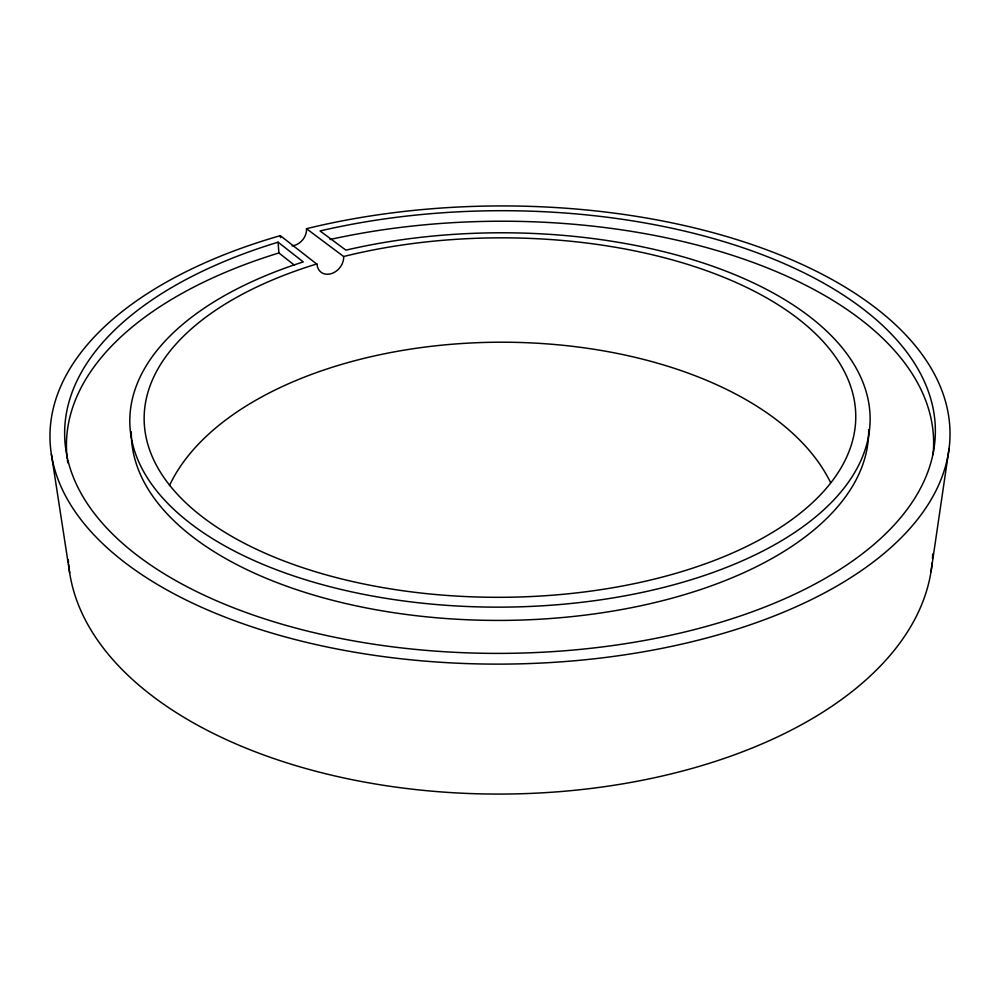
<?xml version="1.0" encoding="UTF-8"?>
<svg xmlns="http://www.w3.org/2000/svg" width="1000" height="1000" viewBox="0 0 1000 1000"><rect width="100%" height="100%" fill="white"/><g stroke="black" fill="none" stroke-linecap="round" stroke-linejoin="round"><path stroke-width="1.5" d="M931 571.725L949.1 448.45M294.513 265.238L278.888 252.963L276.988 253.538A433.6 222.838 -0.2 0 0 67.237 458.787M316.975 263.913L314.488 264.662A355.812 179.737 -0.2 0 0 318.625 572.688A355.812 179.737 -0.2 0 0 855.375 425.075A355.812 179.737 -0.2 0 0 348.088 255.425L343.65 256.512L306.488 228.7L311.175 227.562A450.012 229.088 -0.2 0 1 949.175 447.837A450.012 229.088 -0.2 0 1 262.838 630.337A450.012 229.088 -0.2 0 1 275.763 236.975L280.325 235.662L317 264.275A15.15 11.887 -56.8 0 0 319.65 270.875A15.188 12.038 -55.6 0 0 324.062 273.75L324.8 273.95A15.188 12.163 -54.4 0 0 328.812 274.15L329.637 274.025A15.188 12.275 -53.2 0 0 333.775 272.625L334.575 272.188A15.188 12.387 -51.9 0 0 338.288 269.375L338.938 268.7A15.188 12.488 -50.6 0 0 343.3 260.538L343.475 259.65A15.163 12.562 -49.2 0 0 343.675 257.013L343.65 256.512M278.113 242.188L276.2 242.763A435.375 221.35 -0.2 0 0 273.562 621.688A435.375 221.35 -0.2 0 0 934.5 444.85A435.375 221.35 -0.2 0 0 322.062 230.487L320.05 230.963L345.938 250.162L348 249.675A370.175 187.188 -0.2 0 1 869.562 429.275A370.175 187.188 -0.2 0 1 311.95 581.7A370.175 187.188 -0.2 0 1 303.25 261.913L278.113 242.188L278.888 252.963M51.363 454.05L69.675 572.913M280.325 235.662L280.35 236.012A14.725 11.863 -56.7 0 0 280.613 237.65M306.488 228.7L306.512 229.188A14.725 12.387 -50.1 0 1 305.712 234.35L305.4 235.2A14.712 12.287 -51.5 0 1 300.025 242.45A14.737 12.2 -52.9 0 1 294.562 245.35L293.75 245.562A14.737 12.1 -54.2 0 1 292.113 245.837M932.688 554.062A432.337 243.113 -0.2 0 1 932.475 558.462M932.138 562.863A432.337 243.113 -0.2 0 1 499.637 794.075A432.337 243.113 -0.2 0 1 68.612 564.062M68.487 562.6A432.337 243.113 -0.2 0 1 68.288 559.663M169.462 485.575A342.05 190.963 -0.2 0 1 498.975 342.212A342.05 190.963 -0.2 0 1 830.525 482.5M330.025 239.5A433.6 222.838 -0.2 0 1 933.037 454.738M67.8 462.837A433.6 222.838 -0.2 0 1 67.412 460.138M868.662 429.55A368.688 188.463 -0.2 0 1 508.075 620.35A368.688 188.463 -0.2 0 1 131.55 439.712M131.475 438.575A368.688 188.463 -0.2 0 1 131.325 431.825"/></g></svg>
